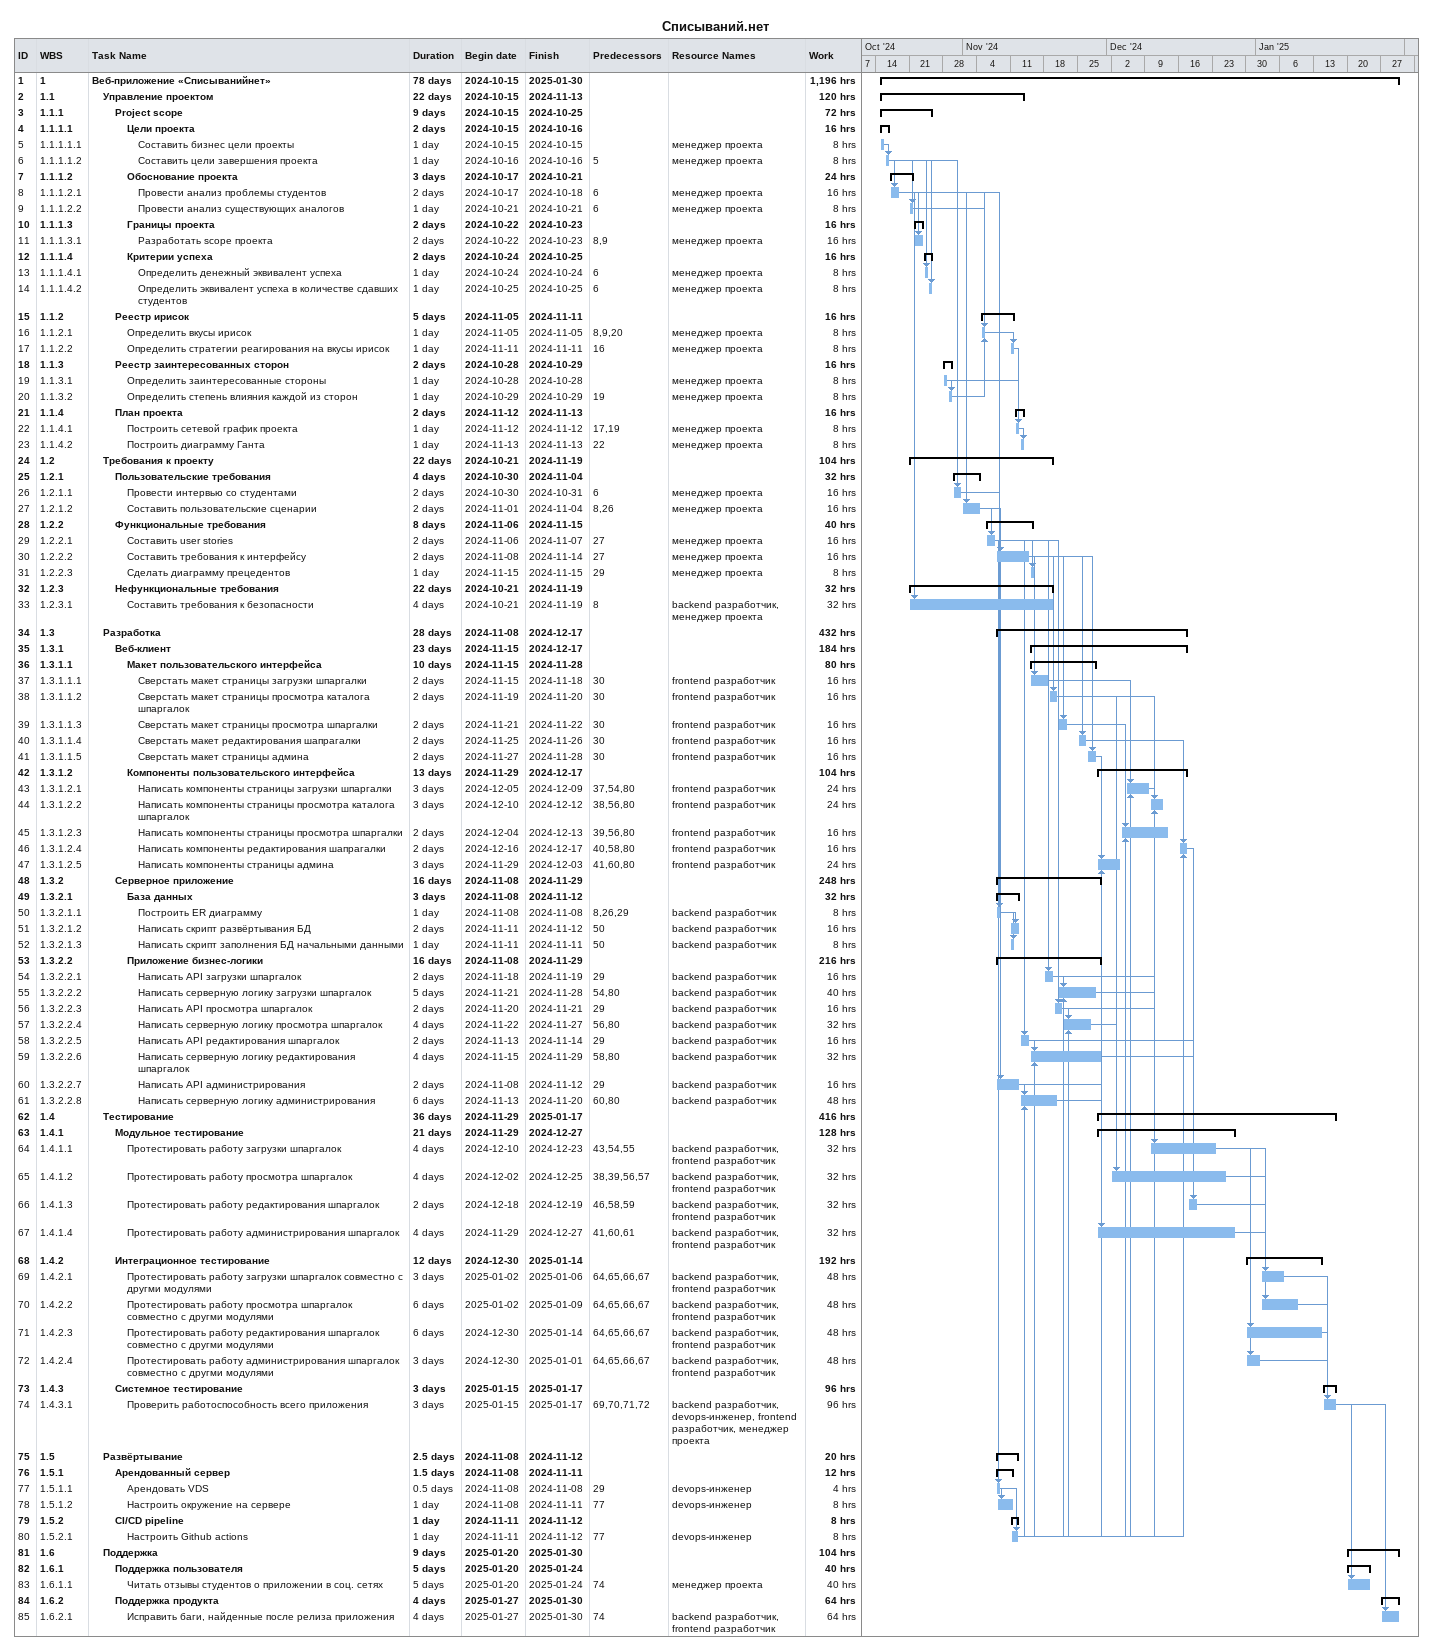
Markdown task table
Списываний.нет

| ID | WBS | Task | Duration | Start | Finish | Predecessors | Resources | Work (h) |
|---|---|---|---|---|---|---|---|---|
| 1 | 1 | **Веб-приложение «Списыванийнет»** | 78d | 2024-10-15 | 2025-01-30 |  |  | 1196 |
| 2 | 1.1 | **Управление проектом** | 22d | 2024-10-15 | 2024-11-13 |  |  | 120 |
| 3 | 1.1.1 | **Project scope** | 9d | 2024-10-15 | 2024-10-25 |  |  | 72 |
| 4 | 1.1.1.1 | **Цели проекта** | 2d | 2024-10-15 | 2024-10-16 |  |  | 16 |
| 5 | 1.1.1.1.1 | Составить бизнес цели проекты | 1d | 2024-10-15 | 2024-10-15 |  | менеджер проекта | 8 |
| 6 | 1.1.1.1.2 | Составить цели завершения проекта | 1d | 2024-10-16 | 2024-10-16 | 5 | менеджер проекта | 8 |
| 7 | 1.1.1.2 | **Обоснование проекта** | 3d | 2024-10-17 | 2024-10-21 |  |  | 24 |
| 8 | 1.1.1.2.1 | Провести анализ проблемы студентов | 2d | 2024-10-17 | 2024-10-18 | 6 | менеджер проекта | 16 |
| 9 | 1.1.1.2.2 | Провести анализ существующих аналогов | 1d | 2024-10-21 | 2024-10-21 | 6 | менеджер проекта | 8 |
| 10 | 1.1.1.3 | **Границы проекта** | 2d | 2024-10-22 | 2024-10-23 |  |  | 16 |
| 11 | 1.1.1.3.1 | Разработать scope проекта | 2d | 2024-10-22 | 2024-10-23 | 8, 9 | менеджер проекта | 16 |
| 12 | 1.1.1.4 | **Критерии успеха** | 2d | 2024-10-24 | 2024-10-25 |  |  | 16 |
| 13 | 1.1.1.4.1 | Определить денежный эквивалент успеха | 1d | 2024-10-24 | 2024-10-24 | 6 | менеджер проекта | 8 |
| 14 | 1.1.1.4.2 | Определить эквивалент успеха в количестве сдавших студентов | 1d | 2024-10-25 | 2024-10-25 | 6 | менеджер проекта | 8 |
| 15 | 1.1.2 | **Реестр ирисок** | 5d | 2024-11-05 | 2024-11-11 |  |  | 16 |
| 16 | 1.1.2.1 | Определить вкусы ирисок | 1d | 2024-11-05 | 2024-11-05 | 8, 9, 20 | менеджер проекта | 8 |
| 17 | 1.1.2.2 | Определить стратегии реагирования на вкусы ирисок | 1d | 2024-11-11 | 2024-11-11 | 16 | менеджер проекта | 8 |
| 18 | 1.1.3 | **Реестр заинтересованных сторон** | 2d | 2024-10-28 | 2024-10-29 |  |  | 16 |
| 19 | 1.1.3.1 | Определить заинтересованные стороны | 1d | 2024-10-28 | 2024-10-28 |  | менеджер проекта | 8 |
| 20 | 1.1.3.2 | Определить степень влияния каждой из сторон | 1d | 2024-10-29 | 2024-10-29 | 19 | менеджер проекта | 8 |
| 21 | 1.1.4 | **План проекта** | 2d | 2024-11-12 | 2024-11-13 |  |  | 16 |
| 22 | 1.1.4.1 | Построить сетевой график проекта | 1d | 2024-11-12 | 2024-11-12 | 17, 19 | менеджер проекта | 8 |
| 23 | 1.1.4.2 | Построить диаграмму Ганта | 1d | 2024-11-13 | 2024-11-13 | 22 | менеджер проекта | 8 |
| 24 | 1.2 | **Требования к проекту** | 22d | 2024-10-21 | 2024-11-19 |  |  | 104 |
| 25 | 1.2.1 | **Пользовательские требования** | 4d | 2024-10-30 | 2024-11-04 |  |  | 32 |
| 26 | 1.2.1.1 | Провести интервью со студентами | 2d | 2024-10-30 | 2024-10-31 | 6 | менеджер проекта | 16 |
| 27 | 1.2.1.2 | Составить пользовательские сценарии | 2d | 2024-11-01 | 2024-11-04 | 8, 26 | менеджер проекта | 16 |
| 28 | 1.2.2 | **Функциональные требования** | 8d | 2024-11-06 | 2024-11-15 |  |  | 40 |
| 29 | 1.2.2.1 | Составить user stories | 2d | 2024-11-06 | 2024-11-07 | 27 | менеджер проекта | 16 |
| 30 | 1.2.2.2 | Составить требования к интерфейсу | 2d | 2024-11-08 | 2024-11-14 | 27 | менеджер проекта | 16 |
| 31 | 1.2.2.3 | Сделать диаграмму прецедентов | 1d | 2024-11-15 | 2024-11-15 | 29 | менеджер проекта | 8 |
| 32 | 1.2.3 | **Нефункциональные требования** | 22d | 2024-10-21 | 2024-11-19 |  |  | 32 |
| 33 | 1.2.3.1 | Составить требования к безопасности | 4d | 2024-10-21 | 2024-11-19 | 8 | backend разработчик, менеджер проекта | 32 |
| 34 | 1.3 | **Разработка** | 28d | 2024-11-08 | 2024-12-17 |  |  | 432 |
| 35 | 1.3.1 | **Веб-клиент** | 23d | 2024-11-15 | 2024-12-17 |  |  | 184 |
| 36 | 1.3.1.1 | **Макет пользовательского интерфейса** | 10d | 2024-11-15 | 2024-11-28 |  |  | 80 |
| 37 | 1.3.1.1.1 | Сверстать макет страницы загрузки шпаргалки | 2d | 2024-11-15 | 2024-11-18 | 30 | frontend разработчик | 16 |
| 38 | 1.3.1.1.2 | Сверстать макет страницы просмотра каталога шпаргалок | 2d | 2024-11-19 | 2024-11-20 | 30 | frontend разработчик | 16 |
| 39 | 1.3.1.1.3 | Сверстать макет страницы просмотра шпаргалки | 2d | 2024-11-21 | 2024-11-22 | 30 | frontend разработчик | 16 |
| 40 | 1.3.1.1.4 | Сверстать макет редактирования шапрагалки | 2d | 2024-11-25 | 2024-11-26 | 30 | frontend разработчик | 16 |
| 41 | 1.3.1.1.5 | Сверстать макет страницы админа | 2d | 2024-11-27 | 2024-11-28 | 30 | frontend разработчик | 16 |
| 42 | 1.3.1.2 | **Компоненты пользовательского интерфейса** | 13d | 2024-11-29 | 2024-12-17 |  |  | 104 |
| 43 | 1.3.1.2.1 | Написать компоненты страницы загрузки шпаргалки | 3d | 2024-12-05 | 2024-12-09 | 37, 54, 80 | frontend разработчик | 24 |
| 44 | 1.3.1.2.2 | Написать компоненты страницы просмотра каталога шпаргалок | 3d | 2024-12-10 | 2024-12-12 | 38, 56, 80 | frontend разработчик | 24 |
| 45 | 1.3.1.2.3 | Написать компоненты страницы просмотра шпаргалки | 2d | 2024-12-04 | 2024-12-13 | 39, 56, 80 | frontend разработчик | 16 |
| 46 | 1.3.1.2.4 | Написать компоненты редактирования шапрагалки | 2d | 2024-12-16 | 2024-12-17 | 40, 58, 80 | frontend разработчик | 16 |
| 47 | 1.3.1.2.5 | Написать компоненты страницы админа | 3d | 2024-11-29 | 2024-12-03 | 41, 60, 80 | frontend разработчик | 24 |
| 48 | 1.3.2 | **Серверное приложение** | 16d | 2024-11-08 | 2024-11-29 |  |  | 248 |
| 49 | 1.3.2.1 | **База данных** | 3d | 2024-11-08 | 2024-11-12 |  |  | 32 |
| 50 | 1.3.2.1.1 | Построить ER диаграмму | 1d | 2024-11-08 | 2024-11-08 | 8, 26, 29 | backend разработчик | 8 |
| 51 | 1.3.2.1.2 | Написать скрипт развёртывания БД | 2d | 2024-11-11 | 2024-11-12 | 50 | backend разработчик | 16 |
| 52 | 1.3.2.1.3 | Написать скрипт заполнения БД начальными данными | 1d | 2024-11-11 | 2024-11-11 | 50 | backend разработчик | 8 |
| 53 | 1.3.2.2 | **Приложение бизнес-логики** | 16d | 2024-11-08 | 2024-11-29 |  |  | 216 |
| 54 | 1.3.2.2.1 | Написать API загрузки шпаргалок | 2d | 2024-11-18 | 2024-11-19 | 29 | backend разработчик | 16 |
| 55 | 1.3.2.2.2 | Написать серверную логику загрузки шпаргалок | 5d | 2024-11-21 | 2024-11-28 | 54, 80 | backend разработчик | 40 |
| 56 | 1.3.2.2.3 | Написать API просмотра шпаргалок | 2d | 2024-11-20 | 2024-11-21 | 29 | backend разработчик | 16 |
| 57 | 1.3.2.2.4 | Написать серверную логику просмотра шпаргалок | 4d | 2024-11-22 | 2024-11-27 | 56, 80 | backend разработчик | 32 |
| 58 | 1.3.2.2.5 | Написать API редактирования шпаргалок | 2d | 2024-11-13 | 2024-11-14 | 29 | backend разработчик | 16 |
| 59 | 1.3.2.2.6 | Написать серверную логику редактирования шпаргалок | 4d | 2024-11-15 | 2024-11-29 | 58, 80 | backend разработчик | 32 |
| 60 | 1.3.2.2.7 | Написать API администрирования | 2d | 2024-11-08 | 2024-11-12 | 29 | backend разработчик | 16 |
| 61 | 1.3.2.2.8 | Написать серверную логику администрирования | 6d | 2024-11-13 | 2024-11-20 | 60, 80 | backend разработчик | 48 |
| 62 | 1.4 | **Тестирование** | 36d | 2024-11-29 | 2025-01-17 |  |  | 416 |
| 63 | 1.4.1 | **Модульное тестирование** | 21d | 2024-11-29 | 2024-12-27 |  |  | 128 |
| 64 | 1.4.1.1 | Протестировать работу загрузки шпаргалок | 4d | 2024-12-10 | 2024-12-23 | 43, 54, 55 | backend разработчик, frontend разработчик | 32 |
| 65 | 1.4.1.2 | Протестировать работу просмотра шпаргалок | 4d | 2024-12-02 | 2024-12-25 | 38, 39, 56, 57 | backend разработчик, frontend разработчик | 32 |
| 66 | 1.4.1.3 | Протестировать работу редактирования шпаргалок | 2d | 2024-12-18 | 2024-12-19 | 46, 58, 59 | backend разработчик, frontend разработчик | 32 |
| 67 | 1.4.1.4 | Протестировать работу администрирования шпаргалок | 4d | 2024-11-29 | 2024-12-27 | 41, 60, 61 | backend разработчик, frontend разработчик | 32 |
| 68 | 1.4.2 | **Интеграционное тестирование** | 12d | 2024-12-30 | 2025-01-14 |  |  | 192 |
| 69 | 1.4.2.1 | Протестировать работу загрузки шпаргалок совместно с другми модулями | 3d | 2025-01-02 | 2025-01-06 | 64, 65, 66, 67 | backend разработчик, frontend разработчик | 48 |
| 70 | 1.4.2.2 | Протестировать работу просмотра шпаргалок совместно с другми модулями | 6d | 2025-01-02 | 2025-01-09 | 64, 65, 66, 67 | backend разработчик, frontend разработчик | 48 |
| 71 | 1.4.2.3 | Протестировать работу редактирования шпаргалок совместно с другми модулями | 6d | 2024-12-30 | 2025-01-14 | 64, 65, 66, 67 | backend разработчик, frontend разработчик | 48 |
| 72 | 1.4.2.4 | Протестировать работу администрирования шпаргалок совместно с другми модулями | 3d | 2024-12-30 | 2025-01-01 | 64, 65, 66, 67 | backend разработчик, frontend разработчик | 48 |
| 73 | 1.4.3 | **Системное тестирование** | 3d | 2025-01-15 | 2025-01-17 |  |  | 96 |
| 74 | 1.4.3.1 | Проверить работоспособность всего приложения | 3d | 2025-01-15 | 2025-01-17 | 69, 70, 71, 72 | backend разработчик, devops-инженер, frontend разработчик, менеджер проекта | 96 |
| 75 | 1.5 | **Развёртывание** | 2.5d | 2024-11-08 | 2024-11-12 |  |  | 20 |
| 76 | 1.5.1 | **Арендованный сервер** | 1.5d | 2024-11-08 | 2024-11-11 |  |  | 12 |
| 77 | 1.5.1.1 | Арендовать VDS | 0.5d | 2024-11-08 | 2024-11-08 | 29 | devops-инженер | 4 |
| 78 | 1.5.1.2 | Настроить окружение на сервере | 1d | 2024-11-08 | 2024-11-11 | 77 | devops-инженер | 8 |
| 79 | 1.5.2 | **CI/CD pipeline** | 1d | 2024-11-11 | 2024-11-12 |  |  | 8 |
| 80 | 1.5.2.1 | Настроить Github actions | 1d | 2024-11-11 | 2024-11-12 | 77 | devops-инженер | 8 |
| 81 | 1.6 | **Поддержка** | 9d | 2025-01-20 | 2025-01-30 |  |  | 104 |
| 82 | 1.6.1 | **Поддержка пользователя** | 5d | 2025-01-20 | 2025-01-24 |  |  | 40 |
| 83 | 1.6.1.1 | Читать отзывы студентов о приложении в соц. сетях | 5d | 2025-01-20 | 2025-01-24 | 74 | менеджер проекта | 40 |
| 84 | 1.6.2 | **Поддержка продукта** | 4d | 2025-01-27 | 2025-01-30 |  |  | 64 |
| 85 | 1.6.2.1 | Исправить баги, найденные после релиза приложения | 4d | 2025-01-27 | 2025-01-30 | 74 | backend разработчик, frontend разработчик | 64 |
